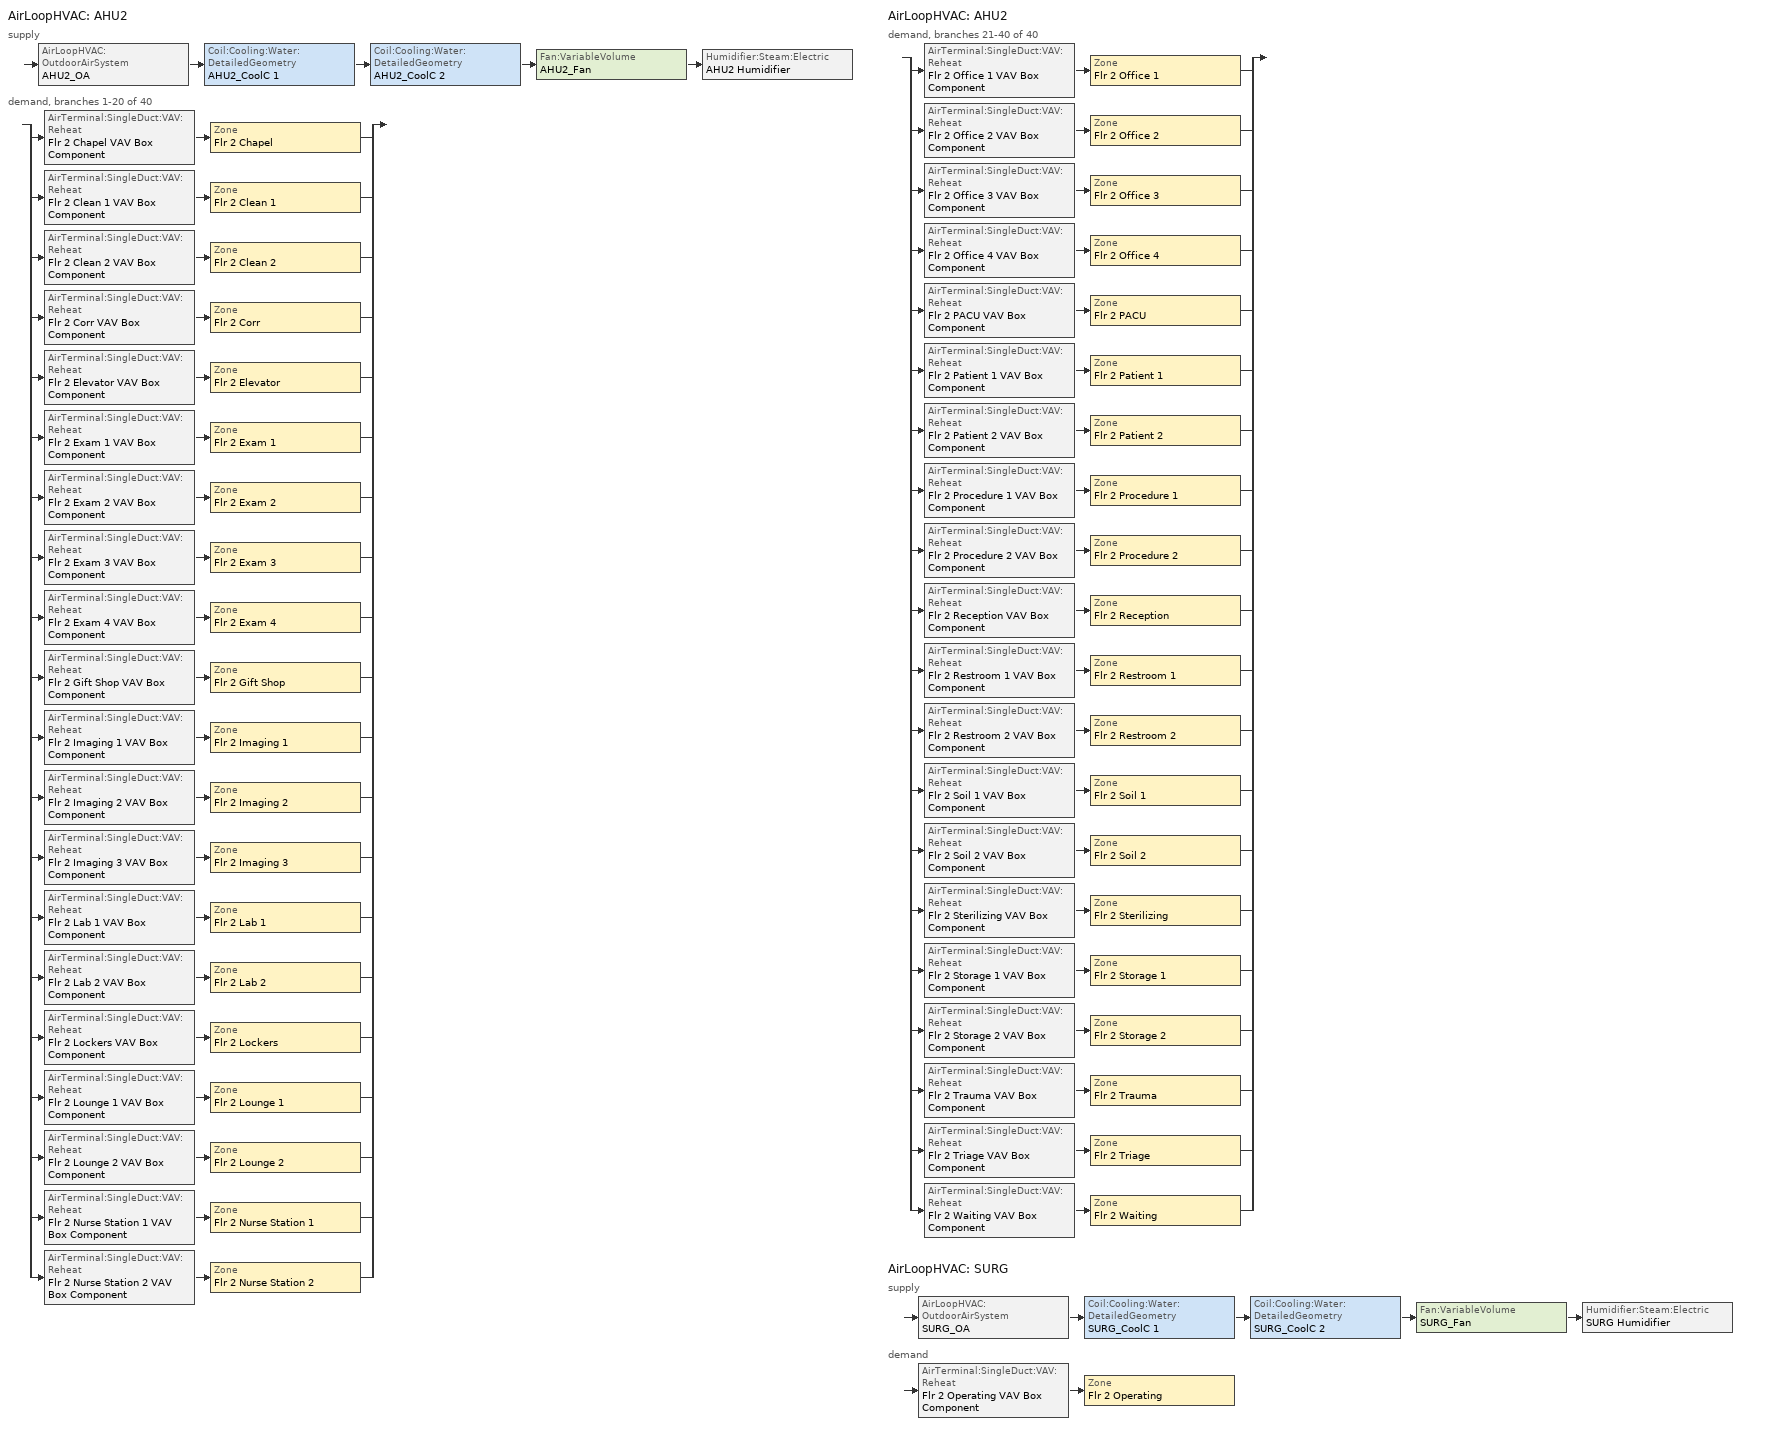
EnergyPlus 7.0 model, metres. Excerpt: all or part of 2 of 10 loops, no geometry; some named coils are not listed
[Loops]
AirLoopHVAC 'AHU2'
 supply: AirLoopHVAC:OutdoorAirSystem 'AHU2_OA' > Coil:Cooling:Water:DetailedGeometry 'AHU2_CoolC 1' > Coil:Cooling:Water:DetailedGeometry 'AHU2_CoolC 2' > Fan:VariableVolume 'AHU2_Fan' > Humidifier:Steam:Electric 'AHU2 Humidifier'
 demand, branches 1-20 of 40: split
  | AirTerminal:SingleDuct:VAV:Reheat 'Flr 2 Chapel VAV Box Component' > Zone 'Flr 2 Chapel'
  | AirTerminal:SingleDuct:VAV:Reheat 'Flr 2 Clean 1 VAV Box Component' > Zone 'Flr 2 Clean 1'
  | AirTerminal:SingleDuct:VAV:Reheat 'Flr 2 Clean 2 VAV Box Component' > Zone 'Flr 2 Clean 2'
  | AirTerminal:SingleDuct:VAV:Reheat 'Flr 2 Corr VAV Box Component' > Zone 'Flr 2 Corr'
  | AirTerminal:SingleDuct:VAV:Reheat 'Flr 2 Elevator VAV Box Component' > Zone 'Flr 2 Elevator'
  | AirTerminal:SingleDuct:VAV:Reheat 'Flr 2 Exam 1 VAV Box Component' > Zone 'Flr 2 Exam 1'
  | AirTerminal:SingleDuct:VAV:Reheat 'Flr 2 Exam 2 VAV Box Component' > Zone 'Flr 2 Exam 2'
  | AirTerminal:SingleDuct:VAV:Reheat 'Flr 2 Exam 3 VAV Box Component' > Zone 'Flr 2 Exam 3'
  | AirTerminal:SingleDuct:VAV:Reheat 'Flr 2 Exam 4 VAV Box Component' > Zone 'Flr 2 Exam 4'
  | AirTerminal:SingleDuct:VAV:Reheat 'Flr 2 Gift Shop VAV Box Component' > Zone 'Flr 2 Gift Shop'
  | AirTerminal:SingleDuct:VAV:Reheat 'Flr 2 Imaging 1 VAV Box Component' > Zone 'Flr 2 Imaging 1'
  | AirTerminal:SingleDuct:VAV:Reheat 'Flr 2 Imaging 2 VAV Box Component' > Zone 'Flr 2 Imaging 2'
  | AirTerminal:SingleDuct:VAV:Reheat 'Flr 2 Imaging 3 VAV Box Component' > Zone 'Flr 2 Imaging 3'
  | AirTerminal:SingleDuct:VAV:Reheat 'Flr 2 Lab 1 VAV Box Component' > Zone 'Flr 2 Lab 1'
  | AirTerminal:SingleDuct:VAV:Reheat 'Flr 2 Lab 2 VAV Box Component' > Zone 'Flr 2 Lab 2'
  | AirTerminal:SingleDuct:VAV:Reheat 'Flr 2 Lockers VAV Box Component' > Zone 'Flr 2 Lockers'
  | AirTerminal:SingleDuct:VAV:Reheat 'Flr 2 Lounge 1 VAV Box Component' > Zone 'Flr 2 Lounge 1'
  | AirTerminal:SingleDuct:VAV:Reheat 'Flr 2 Lounge 2 VAV Box Component' > Zone 'Flr 2 Lounge 2'
  | AirTerminal:SingleDuct:VAV:Reheat 'Flr 2 Nurse Station 1 VAV Box Component' > Zone 'Flr 2 Nurse Station 1'
  | AirTerminal:SingleDuct:VAV:Reheat 'Flr 2 Nurse Station 2 VAV Box Component' > Zone 'Flr 2 Nurse Station 2'
AirLoopHVAC 'AHU2'
 demand, branches 21-40 of 40: split
  | AirTerminal:SingleDuct:VAV:Reheat 'Flr 2 Office 1 VAV Box Component' > Zone 'Flr 2 Office 1'
  | AirTerminal:SingleDuct:VAV:Reheat 'Flr 2 Office 2 VAV Box Component' > Zone 'Flr 2 Office 2'
  | AirTerminal:SingleDuct:VAV:Reheat 'Flr 2 Office 3 VAV Box Component' > Zone 'Flr 2 Office 3'
  | AirTerminal:SingleDuct:VAV:Reheat 'Flr 2 Office 4 VAV Box Component' > Zone 'Flr 2 Office 4'
  | AirTerminal:SingleDuct:VAV:Reheat 'Flr 2 PACU VAV Box Component' > Zone 'Flr 2 PACU'
  | AirTerminal:SingleDuct:VAV:Reheat 'Flr 2 Patient 1 VAV Box Component' > Zone 'Flr 2 Patient 1'
  | AirTerminal:SingleDuct:VAV:Reheat 'Flr 2 Patient 2 VAV Box Component' > Zone 'Flr 2 Patient 2'
  | AirTerminal:SingleDuct:VAV:Reheat 'Flr 2 Procedure 1 VAV Box Component' > Zone 'Flr 2 Procedure 1'
  | AirTerminal:SingleDuct:VAV:Reheat 'Flr 2 Procedure 2 VAV Box Component' > Zone 'Flr 2 Procedure 2'
  | AirTerminal:SingleDuct:VAV:Reheat 'Flr 2 Reception VAV Box Component' > Zone 'Flr 2 Reception'
  | AirTerminal:SingleDuct:VAV:Reheat 'Flr 2 Restroom 1 VAV Box Component' > Zone 'Flr 2 Restroom 1'
  | AirTerminal:SingleDuct:VAV:Reheat 'Flr 2 Restroom 2 VAV Box Component' > Zone 'Flr 2 Restroom 2'
  | AirTerminal:SingleDuct:VAV:Reheat 'Flr 2 Soil 1 VAV Box Component' > Zone 'Flr 2 Soil 1'
  | AirTerminal:SingleDuct:VAV:Reheat 'Flr 2 Soil 2 VAV Box Component' > Zone 'Flr 2 Soil 2'
  | AirTerminal:SingleDuct:VAV:Reheat 'Flr 2 Sterilizing VAV Box Component' > Zone 'Flr 2 Sterilizing'
  | AirTerminal:SingleDuct:VAV:Reheat 'Flr 2 Storage 1 VAV Box Component' > Zone 'Flr 2 Storage 1'
  | AirTerminal:SingleDuct:VAV:Reheat 'Flr 2 Storage 2 VAV Box Component' > Zone 'Flr 2 Storage 2'
  | AirTerminal:SingleDuct:VAV:Reheat 'Flr 2 Trauma VAV Box Component' > Zone 'Flr 2 Trauma'
  | AirTerminal:SingleDuct:VAV:Reheat 'Flr 2 Triage VAV Box Component' > Zone 'Flr 2 Triage'
  | AirTerminal:SingleDuct:VAV:Reheat 'Flr 2 Waiting VAV Box Component' > Zone 'Flr 2 Waiting'
AirLoopHVAC 'SURG'
 supply: AirLoopHVAC:OutdoorAirSystem 'SURG_OA' > Coil:Cooling:Water:DetailedGeometry 'SURG_CoolC 1' > Coil:Cooling:Water:DetailedGeometry 'SURG_CoolC 2' > Fan:VariableVolume 'SURG_Fan' > Humidifier:Steam:Electric 'SURG Humidifier'
 demand: AirTerminal:SingleDuct:VAV:Reheat 'Flr 2 Operating VAV Box Component' > Zone 'Flr 2 Operating'
[Sizing:Zone] Zone Cooling Design Supply Air Temperature {C}=14; Zone Heating Design Supply Air Temperature {C}=30; Zone Cooling Design Supply Air Humidity Ratio {kg-H20/kg-air}=0.0085; Zone Heating Design Supply Air Humidity Ratio {kg-H20/kg-air}=0.008; Cooling Minimum Air Flow Fraction=0; Heating Design Air Flow Method {Flow/Zone | DesignDay}=DesignDay; Heating Design Air Flow Rate=0; Design Zone Air Distribution Effectiveness in Cooling Mode=1; Design Zone Air Distribution Effectiveness in Heating Mode=1
Name | Design Specification Outdoor Air Object | Cooling Design Air Flow Method {Flow/Zone | DesignDay | DesignDayWithLimit} | Cooling Minimum Air Flow
Flr 2 Chapel | Flr 2 Chapel OA Design Spec | DesignDay
Flr 2 Clean 1 | Flr 2 Clean 1 OA Design Spec | DesignDayWithLimit | 0.132591
Flr 2 Clean 2 | Flr 2 Clean 2 OA Design Spec | DesignDayWithLimit | 0.0878452
Flr 2 Corr | Flr 2 Corr OA Design Spec | DesignDayWithLimit | 0.670795
Flr 2 Elevator | Flr 2 Elevator OA Design Spec | DesignDay
Flr 2 Exam 1 | Flr 2 Exam 1 OA Design Spec | DesignDayWithLimit | 1.81369
Flr 2 Exam 2 | Flr 2 Exam 2 OA Design Spec | DesignDayWithLimit | 0.582973
Flr 2 Exam 3 | Flr 2 Exam 3 OA Design Spec | DesignDayWithLimit | 1.74892
Flr 2 Exam 4 | Flr 2 Exam 4 OA Design Spec | DesignDayWithLimit | 1.72733
Flr 2 Gift Shop | Flr 2 Gift Shop OA Design Spec | DesignDay
Flr 2 Imaging 1 | Flr 2 Imaging 1 OA Design Spec | DesignDayWithLimit | 0.997532
Flr 2 Imaging 2 | Flr 2 Imaging 2 OA Design Spec | DesignDayWithLimit | 1.46823
Flr 2 Imaging 3 | Flr 2 Imaging 3 OA Design Spec | DesignDayWithLimit | 1.72733
Flr 2 Lab 1 | Flr 2 Lab 1 OA Design Spec | DesignDayWithLimit | 0.984577
Flr 2 Lab 2 | Flr 2 Lab 2 OA Design Spec | DesignDayWithLimit | 1.46823
Flr 2 Lockers | Flr 2 Lockers OA Design Spec | DesignDayWithLimit | 0.412954
Flr 2 Lounge 1 | Flr 2 Lounge 1 OA Design Spec | DesignDay
Flr 2 Lounge 2 | Flr 2 Lounge 2 OA Design Spec | DesignDay
Flr 2 Nurse Station 1 | Flr 2 Nurse Station 1 OA Design Spec | DesignDay
Flr 2 Nurse Station 2 | Flr 2 Nurse Station 2 OA Design Spec | DesignDay
Flr 2 Office 1 | Flr 2 Office 1 OA Design Spec | DesignDay
Flr 2 Office 2 | Flr 2 Office 2 OA Design Spec | DesignDay
Flr 2 Office 3 | Flr 2 Office 3 OA Design Spec | DesignDay
Flr 2 Office 4 | Flr 2 Office 4 OA Design Spec | DesignDay
Flr 2 Operating | Flr 2 Operating OA Design Spec | DesignDayWithLimit | 30.3242
Flr 2 PACU | Flr 2 PACU OA Design Spec | DesignDayWithLimit | 1.27426
Flr 2 Patient 1 | Flr 2 Patient 1 OA Design Spec | DesignDayWithLimit | 0.536132
Flr 2 Patient 2 | Flr 2 Patient 2 OA Design Spec | DesignDayWithLimit | 0.441428
Flr 2 Procedure 1 | Flr 2 Procedure 1 OA Design Spec | DesignDayWithLimit | 2.37862
Flr 2 Procedure 2 | Flr 2 Procedure 2 OA Design Spec | DesignDayWithLimit | 1.2837
Flr 2 Reception | Flr 2 Reception OA Design Spec | DesignDay
Flr 2 Restroom 1 | Flr 2 Restroom 1 OA Design Spec | DesignDayWithLimit | 0.427899
Flr 2 Restroom 2 | Flr 2 Restroom 2 OA Design Spec | DesignDayWithLimit | 0.601733
Flr 2 Soil 1 | Flr 2 Soil 1 OA Design Spec | DesignDayWithLimit | 0.360542
Flr 2 Soil 2 | Flr 2 Soil 2 OA Design Spec | DesignDayWithLimit | 0.238868
Flr 2 Sterilizing | Flr 2 Sterilizing OA Design Spec | DesignDayWithLimit | 0.992726
Flr 2 Storage 1 | Flr 2 Storage 1 OA Design Spec | DesignDay
Flr 2 Storage 2 | Flr 2 Storage 2 OA Design Spec | DesignDay
Flr 2 Trauma | Flr 2 Trauma OA Design Spec | DesignDayWithLimit | 4.22865
Flr 2 Triage | Flr 2 Triage OA Design Spec | DesignDayWithLimit | 0.688257
Flr 2 Waiting | Flr 2 Waiting OA Design Spec | DesignDay
[DesignSpecification:OutdoorAir] Outdoor Air Flow Air Changes per Hour {1/hr}=0
Name | Outdoor Air Method | Outdoor Air Flow Per Person {m3/s-person} | Outdoor Air Flow Per Zone Floor Area {m3/s-m2} | Outdoor Air Flow Per Zone {m3/s}
Flr 2 Chapel OA Design Spec; Flr 2 Clean 1 OA Design Spec; Flr 2 Clean 2 OA Design Spec; Flr 2 Elevator OA Design Spec; Flr 2 Exam 1 OA Design Spec; Flr 2 Exam 2 OA Design Spec; Flr 2 Exam 3 OA Design Spec; Flr 2 Exam 4 OA Design Spec; Flr 2 Gift Shop OA Design Spec; Flr 2 Imaging 1 OA Design Spec; Flr 2 Imaging 2 OA Design Spec; Flr 2 Imaging 3 OA Design Spec; Flr 2 Lab 1 OA Design Spec; Flr 2 Lab 2 OA Design Spec; Flr 2 Lounge 1 OA Design Spec; Flr 2 Lounge 2 OA Design Spec; Flr 2 Nurse Station 1 OA Design Spec; Flr 2 Nurse Station 2 OA Design Spec; Flr 2 Office 1 OA Design Spec; Flr 2 Office 2 OA Design Spec; Flr 2 Office 3 OA Design Spec; Flr 2 Office 4 OA Design Spec; Flr 2 Reception OA Design Spec; Flr 2 Soil 1 OA Design Spec; Flr 2 Soil 2 OA Design Spec; Flr 2 Waiting OA Design Spec | Sum | 0.00236 | 0.000305 | 0
Flr 2 Corr OA Design Spec | Flow/Zone | 0 | 0 | 0.147344
Flr 2 Lockers OA Design Spec | Flow/Zone | 0 | 0 | 0.530941
Flr 2 Operating OA Design Spec | Flow/Zone | 0 | 0 | 5.45836
Flr 2 PACU OA Design Spec | Flow/Zone | 0 | 0 | 0.573416
Flr 2 Patient 1 OA Design Spec | Flow/Zone | 0 | 0 | 0.482519
Flr 2 Patient 2 OA Design Spec | Flow/Zone | 0 | 0 | 0.397285
Flr 2 Procedure 1 OA Design Spec | Flow/Zone | 0 | 0 | 0.535188
Flr 2 Procedure 2 OA Design Spec | Flow/Zone | 0 | 0 | 0.288832
Flr 2 Restroom 1 OA Design Spec | Flow/Zone | 0 | 0 | 0.45307
Flr 2 Restroom 2 OA Design Spec | Flow/Zone | 0 | 0 | 0.637129
Flr 2 Sterilizing OA Design Spec | Flow/Zone | 0 | 0 | 0.962773
Flr 2 Storage 1 OA Design Spec | Flow/Zone | 0 | 0 | 0.0850063
Flr 2 Storage 2 OA Design Spec | Flow/Zone | 0 | 0 | 0.0362693
Flr 2 Trauma OA Design Spec | Flow/Zone | 0 | 0 | 0.951446
Flr 2 Triage OA Design Spec | Flow/Zone | 0 | 0 | 0.743317
[ZoneControl:Thermostat] Control Type Schedule=Dual Zone Control Type Sched
Name | Zone | Control 1
Flr 2 Chapel Thermostat | Flr 2 Chapel | Flr 2 Chapel DualSPSched
Flr 2 Clean 1 Thermostat | Flr 2 Clean 1 | Flr 2 Clean 1 DualSPSched
Flr 2 Clean 2 Thermostat | Flr 2 Clean 2 | Flr 2 Clean 2 DualSPSched
Flr 2 Corr Thermostat | Flr 2 Corr | Flr 2 Corr DualSPSched
Flr 2 Elevator Thermostat | Flr 2 Elevator | Flr 2 Elevator DualSPSched
Flr 2 Exam 1 Thermostat | Flr 2 Exam 1 | Flr 2 Exam 1 DualSPSched
Flr 2 Exam 2 Thermostat | Flr 2 Exam 2 | Flr 2 Exam 2 DualSPSched
Flr 2 Exam 3 Thermostat | Flr 2 Exam 3 | Flr 2 Exam 3 DualSPSched
Flr 2 Exam 4 Thermostat | Flr 2 Exam 4 | Flr 2 Exam 4 DualSPSched
Flr 2 Gift Shop Thermostat | Flr 2 Gift Shop | Flr 2 Gift Shop DualSPSched
Flr 2 Imaging 1 Thermostat | Flr 2 Imaging 1 | Flr 2 Imaging 1 DualSPSched
Flr 2 Imaging 2 Thermostat | Flr 2 Imaging 2 | Flr 2 Imaging 2 DualSPSched
Flr 2 Imaging 3 Thermostat | Flr 2 Imaging 3 | Flr 2 Imaging 3 DualSPSched
Flr 2 Lab 1 Thermostat | Flr 2 Lab 1 | Flr 2 Lab 1 DualSPSched
Flr 2 Lab 2 Thermostat | Flr 2 Lab 2 | Flr 2 Lab 2 DualSPSched
Flr 2 Lockers Thermostat | Flr 2 Lockers | Flr 2 Lockers DualSPSched
Flr 2 Lounge 1 Thermostat | Flr 2 Lounge 1 | Flr 2 Lounge 1 DualSPSched
Flr 2 Lounge 2 Thermostat | Flr 2 Lounge 2 | Flr 2 Lounge 2 DualSPSched
Flr 2 Nurse Station 1 Thermostat | Flr 2 Nurse Station 1 | Flr 2 Nurse Station 1 DualSPSched
Flr 2 Nurse Station 2 Thermostat | Flr 2 Nurse Station 2 | Flr 2 Nurse Station 2 DualSPSched
Flr 2 Office 1 Thermostat | Flr 2 Office 1 | Flr 2 Office 1 DualSPSched
Flr 2 Office 2 Thermostat | Flr 2 Office 2 | Flr 2 Office 2 DualSPSched
Flr 2 Office 3 Thermostat | Flr 2 Office 3 | Flr 2 Office 3 DualSPSched
Flr 2 Office 4 Thermostat | Flr 2 Office 4 | Flr 2 Office 4 DualSPSched
Flr 2 Operating Thermostat | Flr 2 Operating | Flr 2 Operating DualSPSched
Flr 2 PACU Thermostat | Flr 2 PACU | Flr 2 PACU DualSPSched
Flr 2 Patient 1 Thermostat | Flr 2 Patient 1 | Flr 2 Patient 1 DualSPSched
Flr 2 Patient 2 Thermostat | Flr 2 Patient 2 | Flr 2 Patient 2 DualSPSched
Flr 2 Procedure 1 Thermostat | Flr 2 Procedure 1 | Flr 2 Procedure 1 DualSPSched
Flr 2 Procedure 2 Thermostat | Flr 2 Procedure 2 | Flr 2 Procedure 2 DualSPSched
Flr 2 Reception Thermostat | Flr 2 Reception | Flr 2 Reception DualSPSched
Flr 2 Restroom 1 Thermostat | Flr 2 Restroom 1 | Flr 2 Restroom 1 DualSPSched
Flr 2 Restroom 2 Thermostat | Flr 2 Restroom 2 | Flr 2 Restroom 2 DualSPSched
Flr 2 Soil 1 Thermostat | Flr 2 Soil 1 | Flr 2 Soil 1 DualSPSched
Flr 2 Soil 2 Thermostat | Flr 2 Soil 2 | Flr 2 Soil 2 DualSPSched
Flr 2 Sterilizing Thermostat | Flr 2 Sterilizing | Flr 2 Sterilizing DualSPSched
Flr 2 Storage 1 Thermostat | Flr 2 Storage 1 | Flr 2 Storage 1 DualSPSched
Flr 2 Storage 2 Thermostat | Flr 2 Storage 2 | Flr 2 Storage 2 DualSPSched
Flr 2 Trauma Thermostat | Flr 2 Trauma | Flr 2 Trauma DualSPSched
Flr 2 Triage Thermostat | Flr 2 Triage | Flr 2 Triage DualSPSched
Flr 2 Waiting Thermostat | Flr 2 Waiting | Flr 2 Waiting DualSPSched
[ThermostatSetpoint:DualSetpoint]
Name | Heating Setpoint Temperature Schedule | Cooling Setpoint Temperature Schedule
Flr 2 Chapel DualSPSched; Flr 2 Exam 1 DualSPSched; Flr 2 Exam 2 DualSPSched; Flr 2 Exam 3 DualSPSched; Flr 2 Exam 4 DualSPSched; Flr 2 Gift Shop DualSPSched; Flr 2 Office 1 DualSPSched; Flr 2 Office 2 DualSPSched; Flr 2 Office 3 DualSPSched; Flr 2 Office 4 DualSPSched; Flr 2 Procedure 1 DualSPSched; Flr 2 Procedure 2 DualSPSched; Flr 2 Storage 1 DualSPSched; Flr 2 Storage 2 DualSPSched | Heating_Tstat_Office | Cooling_Tstat_Office
Flr 2 Clean 1 DualSPSched; Flr 2 Clean 2 DualSPSched; Flr 2 Corr DualSPSched; Flr 2 Elevator DualSPSched; Flr 2 Imaging 1 DualSPSched; Flr 2 Imaging 2 DualSPSched; Flr 2 Imaging 3 DualSPSched; Flr 2 Lab 1 DualSPSched; Flr 2 Lab 2 DualSPSched; Flr 2 Lockers DualSPSched; Flr 2 Lounge 1 DualSPSched; Flr 2 Lounge 2 DualSPSched; Flr 2 Nurse Station 1 DualSPSched; Flr 2 Nurse Station 2 DualSPSched; Flr 2 PACU DualSPSched; Flr 2 Patient 1 DualSPSched; Flr 2 Patient 2 DualSPSched; Flr 2 Reception DualSPSched; Flr 2 Restroom 1 DualSPSched; Flr 2 Restroom 2 DualSPSched; Flr 2 Soil 1 DualSPSched; Flr 2 Soil 2 DualSPSched; Flr 2 Sterilizing DualSPSched; Flr 2 Trauma DualSPSched; Flr 2 Triage DualSPSched; Flr 2 Waiting DualSPSched | Heating_Tstat_24_7 | Cooling_Tstat_24_7
Flr 2 Operating DualSPSched | Heating_Tstat_OR | Cooling_Tstat_OR
[Zone equipment]
Flr 2 Chapel: Flr 2 Chapel VAV Box Component
Flr 2 Clean 1: Flr 2 Clean 1 VAV Box Component
Flr 2 Clean 2: Flr 2 Clean 2 VAV Box Component
Flr 2 Corr: Flr 2 Corr VAV Box Component
Flr 2 Elevator: Flr 2 Elevator VAV Box Component
Flr 2 Exam 1: Flr 2 Exam 1 VAV Box Component
Flr 2 Exam 2: Flr 2 Exam 2 VAV Box Component
Flr 2 Exam 3: Flr 2 Exam 3 VAV Box Component
Flr 2 Exam 4: Flr 2 Exam 4 VAV Box Component
Flr 2 Gift Shop: Flr 2 Gift Shop VAV Box Component
Flr 2 Imaging 1: Flr 2 Imaging 1 VAV Box Component
Flr 2 Imaging 2: Flr 2 Imaging 2 VAV Box Component
Flr 2 Imaging 3: Flr 2 Imaging 3 VAV Box Component
Flr 2 Lab 1: Flr 2 Lab 1 VAV Box Component
Flr 2 Lab 2: Flr 2 Lab 2 VAV Box Component
Flr 2 Lockers: Flr 2 Lockers VAV Box Component, Flr 2 Lockers Exhaust Fan 1
Flr 2 Lounge 1: Flr 2 Lounge 1 VAV Box Component
Flr 2 Lounge 2: Flr 2 Lounge 2 VAV Box Component
Flr 2 Nurse Station 1: Flr 2 Nurse Station 1 VAV Box Component
Flr 2 Nurse Station 2: Flr 2 Nurse Station 2 VAV Box Component
Flr 2 Office 1: Flr 2 Office 1 VAV Box Component
Flr 2 Office 2: Flr 2 Office 2 VAV Box Component
Flr 2 Office 3: Flr 2 Office 3 VAV Box Component
Flr 2 Office 4: Flr 2 Office 4 VAV Box Component
Flr 2 Operating: Flr 2 Operating VAV Box Component
Flr 2 PACU: Flr 2 PACU VAV Box Component
Flr 2 Patient 1: Flr 2 Patient 1 VAV Box Component
Flr 2 Patient 2: Flr 2 Patient 2 VAV Box Component
Flr 2 Procedure 1: Flr 2 Procedure 1 VAV Box Component
Flr 2 Procedure 2: Flr 2 Procedure 2 VAV Box Component
Flr 2 Reception: Flr 2 Reception VAV Box Component
Flr 2 Restroom 1: Flr 2 Restroom 1 VAV Box Component, Flr 2 Restroom 1 Exhaust Fan 1
Flr 2 Restroom 2: Flr 2 Restroom 2 VAV Box Component, Flr 2 Restroom 2 Exhaust Fan 1
Flr 2 Soil 1: Flr 2 Soil 1 VAV Box Component, Flr 2 Soil 1 Exhaust Fan 1
Flr 2 Soil 2: Flr 2 Soil 2 VAV Box Component, Flr 2 Soil 2 Exhaust Fan 1
Flr 2 Sterilizing: Flr 2 Sterilizing VAV Box Component, Flr 2 Sterilizing Exhaust Fan 1
Flr 2 Storage 1: Flr 2 Storage 1 VAV Box Component
Flr 2 Storage 2: Flr 2 Storage 2 VAV Box Component
Flr 2 Trauma: Flr 2 Trauma VAV Box Component
Flr 2 Triage: Flr 2 Triage VAV Box Component, Flr 2 Triage Exhaust Fan 1
Flr 2 Waiting: Flr 2 Waiting VAV Box Component
[AirTerminal:SingleDuct:VAV:Reheat] Availability Schedule=ALWAYS_ON; Maximum Air Flow Rate {m3/s}=AUTOSIZE; Maximum Hot Water or Steam Flow Rate {m3/s}=AUTOSIZE; Minimum Hot Water or Steam Flow Rate {m3/s}=0; Convergence Tolerance=0.001; Damper Heating Action=Reverse; Maximum Flow per Zone Floor Area during Reheat {m3/s-m2}=AUTOCALCULATE; Maximum Flow Fraction During Reheat=AUTOCALCULATE; Maximum Reheat Air Temperature {C}=50
Name | Zone Minimum Air Flow Input Method | Constant Minimum Air Flow Fraction | Reheat Coil | Minimum Air Flow Fraction Schedule
Flr 2 Chapel VAV Box Component | Constant | 0.3 | Flr 2 Chapel VAV Box Reheat Coil
Flr 2 Clean 1 VAV Box Component | Scheduled |  | Flr 2 Clean 1 VAV Box Reheat Coil | VAV_BOX_SCH
Flr 2 Clean 2 VAV Box Component | Constant | 1 | Flr 2 Clean 2 VAV Box Reheat Coil
Flr 2 Corr VAV Box Component | Constant | 1 | Flr 2 Corr VAV Box Reheat Coil
Flr 2 Elevator VAV Box Component | Constant | 0.3 | Flr 2 Elevator VAV Box Reheat Coil
Flr 2 Exam 1 VAV Box Component | Scheduled |  | Flr 2 Exam 1 VAV Box Reheat Coil | VAV_BOX_SCH
Flr 2 Exam 2 VAV Box Component | Scheduled |  | Flr 2 Exam 2 VAV Box Reheat Coil | VAV_BOX_SCH
Flr 2 Exam 3 VAV Box Component | Scheduled |  | Flr 2 Exam 3 VAV Box Reheat Coil | VAV_BOX_SCH
Flr 2 Exam 4 VAV Box Component | Constant | 1 | Flr 2 Exam 4 VAV Box Reheat Coil
Flr 2 Gift Shop VAV Box Component | Constant | 0.3 | Flr 2 Gift Shop VAV Box Reheat Coil
Flr 2 Imaging 1 VAV Box Component | Scheduled |  | Flr 2 Imaging 1 VAV Box Reheat Coil | VAV_BOX_SCH
Flr 2 Imaging 2 VAV Box Component | Scheduled |  | Flr 2 Imaging 2 VAV Box Reheat Coil | VAV_BOX_SCH
Flr 2 Imaging 3 VAV Box Component | Constant | 1 | Flr 2 Imaging 3 VAV Box Reheat Coil
Flr 2 Lab 1 VAV Box Component | Constant | 1 | Flr 2 Lab 1 VAV Box Reheat Coil
Flr 2 Lab 2 VAV Box Component | Constant | 1 | Flr 2 Lab 2 VAV Box Reheat Coil
Flr 2 Lockers VAV Box Component | Scheduled |  | Flr 2 Lockers VAV Box Reheat Coil | VAV_BOX_SCH
Flr 2 Lounge 1 VAV Box Component | Constant | 0.3 | Flr 2 Lounge 1 VAV Box Reheat Coil
Flr 2 Lounge 2 VAV Box Component | Constant | 0.3 | Flr 2 Lounge 2 VAV Box Reheat Coil
Flr 2 Nurse Station 1 VAV Box Component | Constant | 0.3 | Flr 2 Nurse Station 1 VAV Box Reheat Coil
Flr 2 Nurse Station 2 VAV Box Component | Constant | 0.3 | Flr 2 Nurse Station 2 VAV Box Reheat Coil
Flr 2 Office 1 VAV Box Component | Constant | 0.3 | Flr 2 Office 1 VAV Box Reheat Coil
Flr 2 Office 2 VAV Box Component | Constant | 0.3 | Flr 2 Office 2 VAV Box Reheat Coil
Flr 2 Office 3 VAV Box Component | Constant | 0.3 | Flr 2 Office 3 VAV Box Reheat Coil
Flr 2 Office 4 VAV Box Component | Constant | 0.3 | Flr 2 Office 4 VAV Box Reheat Coil
Flr 2 Operating VAV Box Component | Scheduled |  | Flr 2 Operating VAV Box Reheat Coil | VAV_BOX_SCH
Flr 2 PACU VAV Box Component | Scheduled |  | Flr 2 PACU VAV Box Reheat Coil | VAV_BOX_SCH
Flr 2 Patient 1 VAV Box Component | Constant | 1 | Flr 2 Patient 1 VAV Box Reheat Coil
Flr 2 Patient 2 VAV Box Component | Constant | 1 | Flr 2 Patient 2 VAV Box Reheat Coil
Flr 2 Procedure 1 VAV Box Component | Scheduled |  | Flr 2 Procedure 1 VAV Box Reheat Coil | VAV_BOX_SCH
Flr 2 Procedure 2 VAV Box Component | Scheduled |  | Flr 2 Procedure 2 VAV Box Reheat Coil | VAV_BOX_SCH
Flr 2 Reception VAV Box Component | Constant | 0.3 | Flr 2 Reception VAV Box Reheat Coil
Flr 2 Restroom 1 VAV Box Component | Constant | 1 | Flr 2 Restroom 1 VAV Box Reheat Coil
Flr 2 Restroom 2 VAV Box Component | Scheduled |  | Flr 2 Restroom 2 VAV Box Reheat Coil | VAV_BOX_SCH
Flr 2 Soil 1 VAV Box Component | Scheduled |  | Flr 2 Soil 1 VAV Box Reheat Coil | VAV_BOX_SCH
Flr 2 Soil 2 VAV Box Component | Constant | 1 | Flr 2 Soil 2 VAV Box Reheat Coil
Flr 2 Sterilizing VAV Box Component | Scheduled |  | Flr 2 Sterilizing VAV Box Reheat Coil | VAV_BOX_SCH
Flr 2 Storage 1 VAV Box Component | Constant | 0.3 | Flr 2 Storage 1 VAV Box Reheat Coil
Flr 2 Storage 2 VAV Box Component | Constant | 0.3 | Flr 2 Storage 2 VAV Box Reheat Coil
Flr 2 Trauma VAV Box Component | Constant | 1 | Flr 2 Trauma VAV Box Reheat Coil
Flr 2 Triage VAV Box Component | Constant | 1 | Flr 2 Triage VAV Box Reheat Coil
Flr 2 Waiting VAV Box Component | Constant | 0.3 | Flr 2 Waiting VAV Box Reheat Coil
[Fan:ZoneExhaust] Availability Schedule=Hours_of_operation; Fan Efficiency=0.5; Pressure Rise {Pa}=187
Name | Maximum Flow Rate {m3/s} [*******]
Flr 2 Lockers Exhaust Fan 1 | 0.5309
Flr 2 Restroom 1 Exhaust Fan 1 | 0.4531
Flr 2 Restroom 2 Exhaust Fan 1 | 0.6371
Flr 2 Soil 1 Exhaust Fan 1 | 0.3419
Flr 2 Soil 2 Exhaust Fan 1 | 0.2265
Flr 2 Sterilizing Exhaust Fan 1 | 0.9628
Flr 2 Triage Exhaust Fan 1 | 0.7433
[AirLoopHVAC] Design Supply Air Flow Rate {m3/s}=AUTOSIZE
AHU2; SURG
[Controller:WaterCoil] Control Variable {Temperature | HumidityRatio | TemperatureAndHumidityRatio | Flow}=TemperatureAndHumidityRatio; Action {Normal | Reverse}=Reverse; Actuator Variable {Flow}=Flow; Maximum Actuated Flow {m3/s}=AUTOSIZE; Minimum Actuated Flow {m3/s}=0
AHU2_CoolC 1_Controller; AHU2_CoolC 2_Controller; SURG_CoolC 1_Controller; SURG_CoolC 2_Controller
[SetpointManager:Warmest]
AHU2 SAT Setpoint: Control Variable { Temperature | Others}=Temperature; HVAC Air Loop=AHU2; Minimum Setpoint Temperature {deg C}=12.8; Maximum Setpoint Temperature {deg C}=20; Strategy {MaximumTemperature | Others}=MaximumTemperature; Setpoint Node or NodeList=AHU2 Supply Equipment Outlet Node
[SetpointManager:SingleZone:Humidity:Maximum]
Name | Setpoint Node or NodeList
AHU2_CoolC 1 HUMRAT Setpoint | AHU2_CoolC 1-AHU2_CoolC 2Node
AHU2_CoolC 2 HUMRAT Setpoint | AHU2_CoolC 2-AHU2_FanNode
SURG_CoolC 1 HUMRAT Setpoint | SURG_CoolC 1-SURG_CoolC 2Node
SURG_CoolC 2 HUMRAT Setpoint | SURG_CoolC 2-SURG_FanNode
[SetpointManager:MixedAir]
Name | Control Variable {Temperature} | Setpoint Node or NodeList | Control Variable
AHU2_CoolC 1 SAT Manager | Temperature | AHU2_CoolC 1-AHU2_CoolC 2Node
AHU2_CoolC 2 SAT Manager | Temperature | AHU2_CoolC 2-AHU2_FanNode
AHU2 ERV Mixed Air Temp Manager |  | AHU2_OAOutside Air Heat Recovery-AHU2_OA_HeatC 1Node | Temperature
SURG_CoolC 1 SAT Manager | Temperature | SURG_CoolC 1-SURG_CoolC 2Node
SURG_CoolC 2 SAT Manager | Temperature | SURG_CoolC 2-SURG_FanNode
SURG ERV Mixed Air Temp Manager |  | SURG_OAOutside Air Heat Recovery-SURG_OAMixing BoxNode | Temperature
[SetpointManager:SingleZone:Humidity:Minimum]
Name | Setpoint Node or NodeList
AHU2 Humidifier HUMRAT Setpoint | AHU2 Supply Equipment Outlet Node
SURG Humidifier HUMRAT Setpoint | SURG Supply Equipment Outlet Node
[Sizing:System] Design Outdoor Air Flow Rate {m3/s}=AUTOSIZE; Minimum System Air Flow Ratio=1; Preheat Design Temperature {C}=7; Preheat Design Humidity Ratio {kg-H2O/kg-air}=0.008; Precool Design Humidity Ratio {kg-H2O/kg-air}=0.008; Sizing Option {Coincident | NonCoincident}=NonCoincident; 100% Outdoor Air in Cooling {Yes | No}=No; 100% Outdoor Air in Heating {Yes | No}=No; Central Cooling Design Supply Air Humidity Ratio {kg-H2O/kg-air}=0.0085; Central Heating Design Supply Air Humidity Ratio {kg-H2O/kg-air}=0.008; Cooling Design Air Flow Method=DesignDay; Cooling Design Air Flow Rate {m3/s}=0; Heating Design Air Flow Method=DesignDay; Heating Design Air Flow Rate {m3/s}=0; System Outdoor Air Method { ZoneSum | VentilationRateProcedure }=VentilationRateProcedure
Name | Type Of Load To Size On | Precool Design Temperature {C} | Central Cooling Design Supply Air Temperature {C} | Central Heating Design Supply Air Temperature {C}
AHU2 | SENSIBLE | 12.8 | 12.8 | 12.8
SURG | Sensible | 10 | 10 | 10
[HeatExchanger:AirToAir:SensibleAndLatent]
SURG_OAOutside Air Heat Recovery: Availability Schedule=ALWAYS_ON; Nominal Supply Air Flow Rate {m3/s}=AUTOSIZE; Sensible Effectiveness at 100% Heating Air Flow=0.75; Latent Effectiveness at 100% Heating Air Flow=0.69; Sensible Effectiveness at 75% Heating Air Flow=0.75; Latent Effectiveness at 75% Heating Air Flow=0.69; Sensible Effectiveness at 100% Cooling Air Flow=0.75; Latent Effectiveness at 100% Cooling Air Flow=0.69; Sensible Effectiveness at 75% Cooling Air Flow=0.75; Latent Effectiveness at 75% Cooling Air Flow=0.69; Nominal Electric Power {W}=0; Supply Outlet Temperature Control {YES | NO}=Yes; Heat Exchanger Type { Plate | Rotary }=Rotary; Frost Control Type { None | ExhaustAirRecirculation | ExhaustOnly | MinimumExhaustTemperature }=ExhaustOnly; Threshold Temperature {C}=-23.3; Initial Defrost Time Fraction {min/min}=0.167; Rate of Defrost Time Fraction Increase {min/min per deg C}=0.024; Economizer Lockout=Yes
[Controller:OutdoorAir] Maximum Outdoor Air Flow Rate {m3/s}=AUTOSIZE; Economizer Control Type=NoEconomizer; Economizer Control Action Type=ModulateFlow; Economizer Maximum Limit Dry-Bulb Temperature {C}=28; Economizer Maximum Limit Enthalpy {J/kg}=64000; Economizer Minimum Limit Dry-Bulb Temperature {C}=-100; Lockout Type=NoLockout; Minimum Limit Type=FixedMinimum; Minimum Outdoor Air Schedule=MinOA_Sched; High Humidity Control=No; Heat Recovery Bypass Control Type=BypassWhenOAFlowGreaterThanMinimum
Name | Minimum Outdoor Air Flow Rate {m3/s}
AHU2_OA_Controller | 0
SURG_OA_Controller | AUTOSIZE
[Coil:Cooling:Water:DetailedGeometry] Availability Schedule=ALWAYS_ON; Maximum Water Flow Rate {m3/s}=AUTOSIZE; Tube Outside Surface Area  {m2}=AUTOSIZE; Total Tube Inside Area {m2}=AUTOSIZE; Fin Surface Area {m2}=AUTOSIZE; Minimum Airflow Area {m2}=AUTOSIZE; Coil Depth {m}=AUTOSIZE; Fin Diameter {m}=AUTOSIZE; Fin Thickness {m}=0.0015; Tube Inside Diameter  {m}=0.01445; Tube Outside Diameter {m}=0.0159; Tube Thermal Conductivity {W/m-K}=386; Fin Thermal Conductivity {W/m-K}=204; Fin Spacing {m}=0.0018; Tube Depth Spacing {m}=0.026; Number of Tube Rows=6; Number of Tubes per Row=AUTOSIZE
AHU2_CoolC 1; AHU2_CoolC 2; SURG_CoolC 1; SURG_CoolC 2
[Fan:VariableVolume] Availability Schedule=HVACOperationSchd; Fan Efficiency=0.7; Maximum Flow Rate {m3/s}=AUTOSIZE; Fan Power Minimum Flow Rate Input Method {Fraction | FixedFlowRate}=Fraction; Fan Power Minimum Flow Fraction=0.6; Motor Efficiency=0.95; Motor In Airstream Fraction=1; Fan Coefficient 1=0.0407599; Fan Coefficient 2=0.088045; Fan Coefficient 3=-0.0729261; Fan Coefficient 4=0.94374; Fan Coefficient 5=0
Name | Pressure Rise {Pa}
AHU2_Fan | 1620
SURG_Fan | 3114
[Humidifier:Steam:Electric] Availability Schedule=ALWAYS_ON; Rated Capacity m3/s=0.000372; Rated Power W=1000000; Rated Fan Power W=0; Standby Power W=0
AHU2 Humidifier; SURG Humidifier
[Schedule:Compact]
Hours_Of_Operation; HVACOperationSchd: On/Off, Through: 12/31, For: AllDays, Until: 24:00, 1
Always_On; MinOA_Sched: Fraction, Through: 12/31, For: AllDays, Until: 24:00, 1
Dual Zone Control Type Sched: Control Type, Through: 12/31, For: AllDays, Until: 24:00, 4
Heating_Tstat_24_7: Temperature, Through: 12/31, For: AllDays, Until: 24:00, 21.1
Cooling_Tstat_24_7: Temperature, Through: 12/31, For: AllDays, Until: 24:00, 22.2
Heating_Tstat_Office: Temperature, Through: 12/31, For: Saturday, Until: 06:00, 18.3, Until: 17:00, 21.1, Until: 24:00, 18.3, For: Sunday, Until: 24:00, 18.3, For: AllOtherDays, Until: 05:00, 18.3, Until: 20:00, 21.1, Until: 24:00, 18.3
Cooling_Tstat_Office: Temperature, Through: 12/31, For: Saturday, Until: 06:00, 25, Until: 17:00, 22.2, Until: 24:00, 25, For: Sunday, Until: 24:00, 25, For: AllOtherDays, Until: 05:00, 25, Until: 20:00, 22.2, Until: 24:00, 25
Heating_Tstat_OR: Temperature, Through: 12/31, For: AllDays, Until: 06:00, 15, Until: 18:00, 18.3, Until: 24:00, 15
Cooling_Tstat_OR: Temperature, Through: 12/31, For: AllDays, Until: 06:00, 23.3, Until: 18:00, 20, Until: 24:00, 23.3
VAV_Box_Sch: Fraction, Through: 12/31, For: AllDays, Until: 06:00, 0.3, Until: 18:00, 1, Until: 24:00, 0.3
